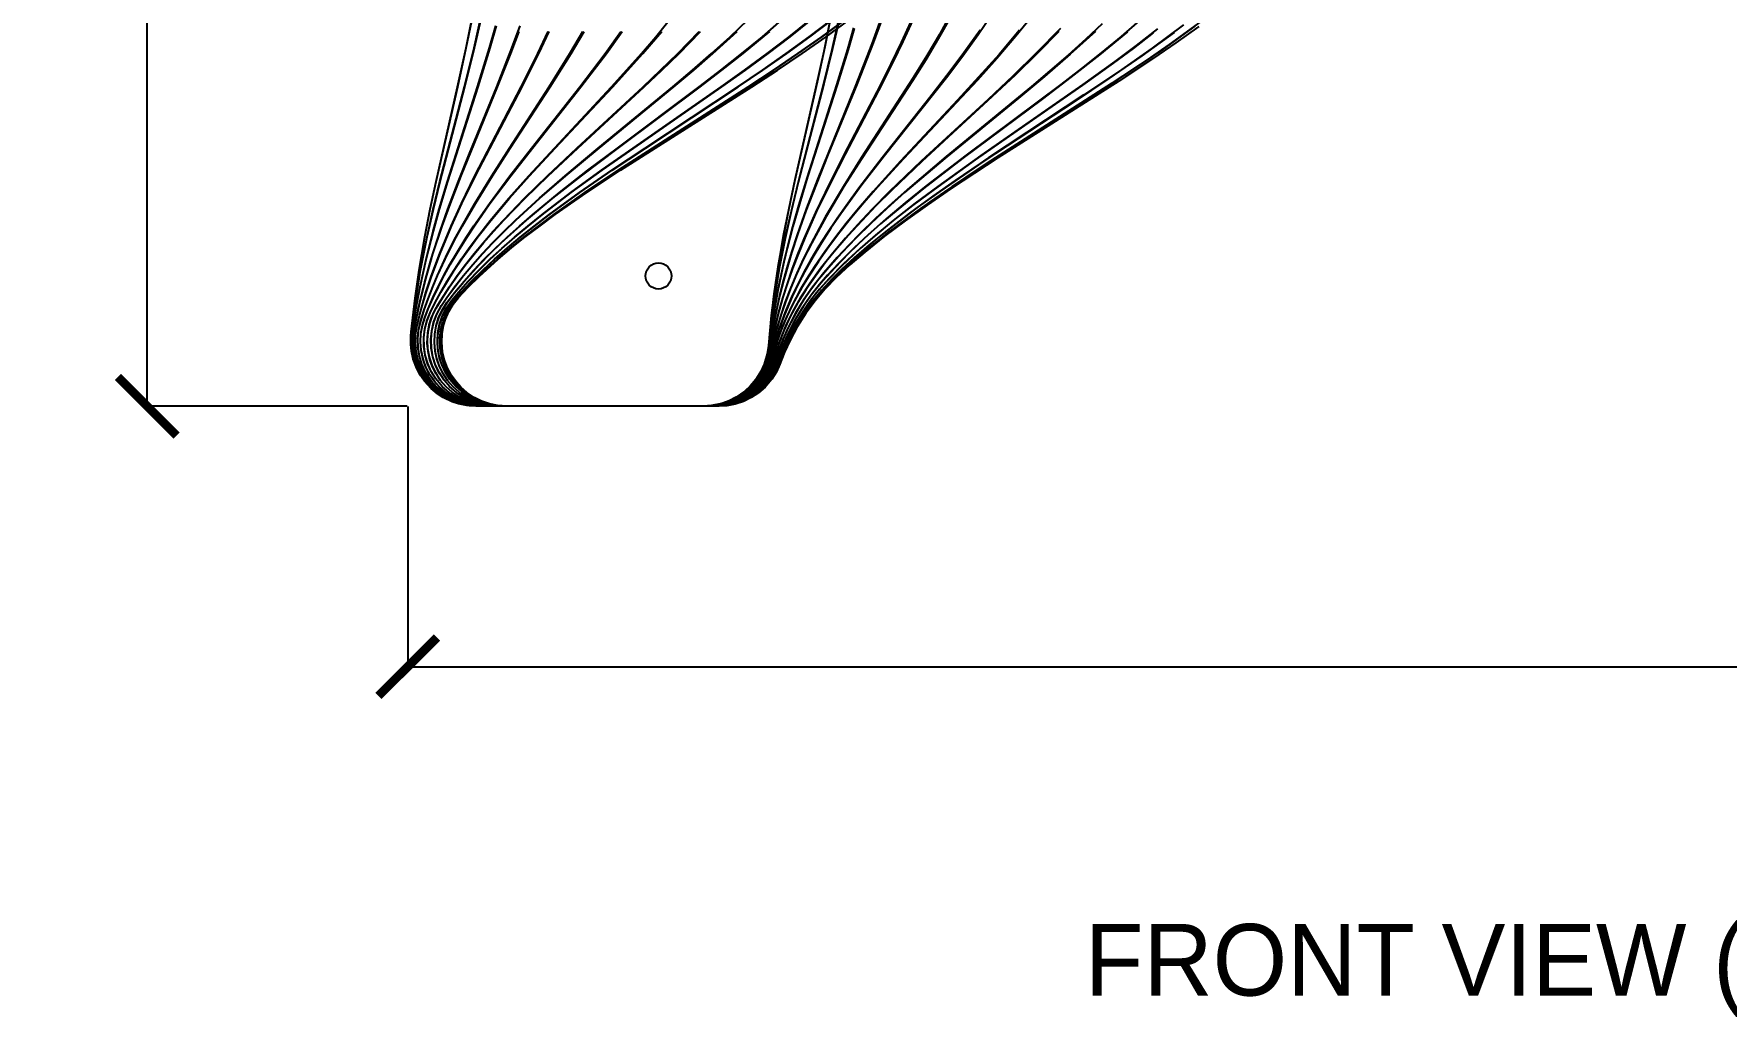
# Model space of a CAD drawing. Header units: millimetres. Extents: x -115 to 2139, y -188 to 1692.
# Drawn here: x -115 to 405, y -188 to 114 of the extents above; entities that cross this region are included whole.
import ezdxf
from ezdxf.enums import TextEntityAlignment as Align

# ---------------------------------------------------------------- set-up
doc = ezdxf.new("R2010")
doc.units = ezdxf.units.MM
for name, color, linetype in [('DIMENSIONS', 7, 'Continuous'), ('LABEL', 7, 'Continuous'), ('OUTLINE', 7, 'Continuous')]:
    doc.layers.add(name, color=color, linetype=linetype)
doc.styles.add('OpenSansCondensed-Light', font='OpenSansCondensed-Light.ttf')
doc.dimstyles.new('EZDXF', dxfattribs={"dimtxt": 30, "dimasz": 18, "dimexe": 0.375, "dimexo": 0.125, "dimgap": 0.1, "dimtad": 1, "dimlfac": 100, "dimzin": 12, "dimdsep": 46, "dimtxsty": 'OpenSansCondensed-Light', "dimblk": 'ARCHTICK', "dimcen": 2.5, "dimazin": 3, "dimtfac": 0.5, "dimtmove": 2, "dimatfit": 3})

# ---------------------------------------------------------------- blocks, each defined once
blk = doc.blocks.new('_ARCHTICK')
at = {"color": 0, "linetype": 'BYBLOCK', "const_width": 0.15}
blk.add_lwpolyline([(-0.5, -0.5), (0.5, 0.5)], dxfattribs=at)

msp = doc.modelspace()

# ---------------------------------------------------------------- linework, layer by layer
at = {"layer": 'LABEL', "color": 9}
for points in [[(129.90294, 119.82365), (127.7054, 108.91476), (125.31465, 98.01526), (118.83719, 69.55068), (116.96672, 60.76787), (115.3046, 52.32214), (113.70644, 43.20839), (112.4635, 34.9085), (111.58831, 27.85564), (110.72105, 18.63714), (110.36238, 16.08101), (109.46562, 12.95025), (108.33732, 10.48049), (106.88463, 8.18648), (105.50635, 6.50599), (103.54099, 4.63245), (100.87526, 2.7617), (98.44507, 1.55053), (96.39605, 0.82582), (93.2069, 0.16614), (90.63108, 0), (21.02808, 0), (21.02808, 0), (18.10206, 0.21155), (16.09782, 0.60029), (13.66597, 1.37), (10.90707, 2.69256), (9.19348, 3.8024), (7.22572, 5.42545), (5.16131, 7.68352), (3.72073, 9.78855), (2.76859, 11.59452), (1.69805, 14.46063), (1.14889, 16.95158), (0.94094, 18.98256), (0.9772, 21.66086), (1.07549, 22.84668), (2.23772, 33.22267), (3.47352, 41.76057), (5.24491, 52.00497), (6.90621, 60.47412), (8.72329, 69.0314), (15.33416, 98.10156), (17.94146, 110.03327), (19.99394, 120.30211)], [(130.21529, 121.19764), (128.05667, 110.35468), (125.70424, 99.56247), (118.74317, 69.01545), (116.88131, 60.26208), (115.23397, 51.86921), (113.64376, 42.76158), (112.41366, 34.49367), (111.54865, 27.4605), (110.72323, 18.65119), (110.36611, 16.09362), (109.65522, 13.47174), (108.5953, 10.97049), (106.89103, 8.19358), (105.1408, 6.116), (103.5472, 4.63662), (100.88077, 2.76422), (98.4497, 1.55196), (96.39983, 0.82659), (93.20926, 0.1663), (90.63224, 0), (21.03071, 0), (21.03071, 0), (18.10428, 0.21161), (15.60624, 0.72936), (13.6676, 1.37039), (10.90839, 2.69332), (9.19465, 3.80345), (7.22677, 5.42693), (5.16233, 7.68557), (3.98797, 9.35595), (2.76984, 11.59747), (1.69964, 14.46418), (1.23502, 16.4525), (0.94334, 18.9869), (0.98021, 21.66558), (1.07834, 22.84648), (2.24371, 33.22278), (3.48281, 41.76067), (5.25893, 52.00504), (6.92462, 60.47402), (8.74656, 69.03133), (15.37508, 98.10154), (17.98932, 110.03318), (20.04729, 120.30206)], [(132.70982, 120.41886), (130.22433, 109.48009), (127.51344, 98.55212), (120.13706, 69.99276), (117.99951, 61.17399), (116.03118, 52.38078), (114.27285, 43.57229), (112.77344, 34.76765), (111.64256, 26.56548), (110.77209, 18.20648), (110.30307, 15.41714), (109.68936, 13.35036), (108.61554, 10.88014), (106.90381, 8.14031), (105.52594, 6.48208), (103.5663, 4.63414), (100.91411, 2.78953), (98.49978, 1.59533), (96.46573, 0.88056), (93.3015, 0.22913), (90.74638, 0.06384), (21.17806, 0.0149), (21.17806, 0.0149), (18.22973, 0.22761), (16.21051, 0.62085), (13.76141, 1.40044), (10.98514, 2.74059), (8.85129, 4.17327), (7.28736, 5.50968), (5.2201, 7.79662), (4.04788, 9.48712), (2.83725, 11.75433), (1.78333, 14.65139), (1.2542, 17.16652), (1.0662, 19.21506), (1.21925, 22.83672), (1.83299, 28.10587), (2.53986, 33.22861), (3.94204, 41.76559), (5.95179, 52.00882), (7.83632, 60.47597), (9.89679, 69.02819), (17.39817, 98.10068), (20.35566, 110.02905), (22.68493, 120.29975)], [(132.92978, 120.70842), (130.45792, 109.8672), (127.75956, 99.03676), (119.90016, 68.76589), (117.74071, 59.83221), (115.88691, 51.50613), (114.16615, 42.83807), (112.7081, 34.21827), (111.53393, 25.56369), (110.77272, 18.16625), (110.30807, 15.37906), (109.69601, 13.30837), (108.62319, 10.83326), (106.91116, 8.08784), (105.16059, 6.03537), (103.57046, 4.57461), (100.91465, 2.72661), (98.99231, 1.74327), (96.45939, 0.81515), (93.2901, 0.16398), (90.731, 0), (21.17039, 0), (21.17039, 0), (18.22221, 0.21479), (15.70631, 0.74025), (13.75472, 1.39075), (10.9794, 2.73285), (9.25768, 3.8587), (7.28357, 5.50453), (5.21792, 7.79292), (3.78214, 9.92467), (2.83785, 11.75229), (1.78597, 14.65008), (1.2586, 17.16558), (1.07204, 19.21425), (1.22766, 22.83614), (1.84578, 28.10625), (2.55755, 33.22895), (3.96947, 41.76588), (5.99318, 52.00904), (7.8907, 60.47573), (9.96549, 69.028), (17.519, 98.10063), (20.497, 110.02881), (22.84247, 120.29962)], [(167.19028, 121.37706), (163.23021, 114.18495), (159.36871, 107.63591), (155.16459, 100.84308), (139.35689, 76.40022), (133.76794, 67.51315), (128.17818, 58.06752), (123.71363, 49.80997), (121.49551, 45.33301), (119.45966, 40.90338), (117.59521, 36.4745), (115.9136, 32.045), (114.43331, 27.64057), (113.31247, 23.82115), (112.20813, 19.38499), (111.54806, 16.22943), (110.89034, 13.72879), (110.15857, 11.84166), (108.98447, 9.60662), (107.21821, 7.14681), (105.47568, 5.31993), (103.924, 4.02554), (101.37262, 2.39436), (99.5465, 1.52924), (97.15696, 0.71436), (94.18299, 0.1436), (91.78753, 0), (23.1454, 0), (23.1454, 0), (20.63651, 0.15758), (18.03732, 0.6451), (15.03769, 1.67613), (12.68802, 2.88963), (10.93617, 4.07768), (8.93952, 5.81172), (7.18931, 7.79421), (5.45744, 10.45155), (4.35037, 12.85319), (3.57011, 15.37998), (3.13031, 17.98768), (3.03869, 20.63062), (3.29685, 23.26251), (3.84656, 25.71549), (5.05748, 29.58337), (6.26046, 33.013), (7.68059, 36.69729), (9.10743, 40.10638), (12.26358, 46.92496), (14.78489, 51.87509), (16.71272, 55.44946), (20.60916, 62.27024), (25.80357, 70.79752), (31.21906, 79.29107), (43.40807, 98.07517), (49.79233, 108.33549), (53.75898, 115.10982)], [(166.65337, 119.51669), (162.85554, 112.79789), (159.02632, 106.42521), (154.93162, 99.9037), (139.38875, 76.08168), (133.92315, 67.45298), (128.43153, 58.25327), (124.03838, 50.2228), (121.4363, 45.01668), (119.40177, 40.60047), (117.51296, 36.11793), (115.86034, 31.76447), (114.75635, 28.53626), (113.4615, 24.26177), (112.37995, 20.05697), (111.52975, 16.07932), (110.83971, 13.54328), (110.09753, 11.68052), (108.91392, 9.47243), (107.14346, 7.04432), (105.40304, 5.24223), (103.85643, 3.96602), (101.31754, 2.35844), (99.03666, 1.32204), (97.12927, 0.70349), (94.17726, 0.14141), (91.80012, 0), (23.17645, 0), (23.17645, 0), (20.66464, 0.15795), (18.06252, 0.64661), (15.05979, 1.68), (12.70806, 2.89623), (10.95499, 4.08689), (8.95746, 5.82463), (7.20719, 7.81117), (5.47639, 10.47362), (4.37123, 12.87954), (3.59383, 15.41045), (3.15781, 18.02191), (3.07084, 20.66809), (3.33444, 23.30255), (3.88995, 25.75724), (5.0981, 29.58239), (6.31084, 33.01216), (7.74298, 36.69778), (9.18135, 40.10678), (12.36301, 46.92522), (14.90446, 51.87481), (16.84812, 55.4496), (20.77608, 62.27032), (26.01252, 70.79755), (31.47183, 79.29105), (43.75952, 98.07514), (50.19547, 108.33545), (54.19416, 115.10964)], [(179.64847, 120.6978), (175.15985, 114.07511), (170.42943, 107.5363), (165.3931, 100.89749), (146.3127, 76.82571), (139.47012, 67.96671), (132.97371, 59.0636), (129.95274, 54.65864), (127.03163, 50.1676), (124.34381, 45.76792), (121.81706, 41.31609), (120.08648, 38.03088), (117.99226, 33.70524), (115.5278, 27.88456), (113.92759, 23.42156), (113.06235, 20.63843), (111.75064, 15.56268), (110.9182, 12.84888), (109.78237, 10.39593), (108.6413, 8.55759), (106.94715, 6.45119), (104.56291, 4.2542), (102.78843, 3.01615), (100.39996, 1.75035), (97.8625, 0.81849), (94.68699, 0.16466), (92.12264, 0), (24.0508, 0), (24.0508, 0), (21.6093, 0.1492), (19.07775, 0.61092), (16.62651, 1.3941), (14.29623, 2.48576), (12.12554, 3.8678), (10.15043, 5.51731), (8.40365, 7.40693), (6.91415, 9.50534), (5.70663, 11.77775), (4.80112, 14.18648), (4.13399, 17.20006), (3.93825, 19.76592), (4.07383, 22.33565), (4.53849, 24.86667), (5.26352, 27.2028), (6.32643, 29.89569), (7.80316, 33.30193), (9.41846, 36.70838), (11.16628, 40.11516), (13.04003, 43.52239), (15.03265, 46.93011), (18.11638, 51.87026), (20.48363, 55.45169), (25.25802, 62.27115), (31.6234, 70.79765), (38.26026, 79.29115), (53.19833, 98.07518), (61.02223, 108.33514), (65.882, 115.10728)], [(192.11946, 120.27992), (186.74074, 113.60815), (180.84452, 106.75846), (174.88676, 100.15349), (152.23011, 76.01629), (144.25089, 67.25638), (140.03199, 62.42599), (136.24913, 57.91981), (132.69128, 53.48004), (129.25715, 48.94803), (126.06975, 44.45157), (123.12979, 39.96722), (121.14655, 36.69448), (118.76617, 32.40384), (116.91671, 28.68748), (115.89233, 26.42831), (114.17625, 22.09236), (112.71377, 17.56752), (112.08776, 15.16034), (111.21597, 12.50464), (110.05552, 10.10915), (108.90386, 8.31672), (106.83647, 5.88398), (104.83498, 4.12925), (103.07637, 2.92658), (100.7152, 1.6978), (97.69829, 0.65352), (95.08274, 0.15965), (92.55754, 0), (25.06161, 0), (25.06161, 0), (22.51898, 0.16187), (19.88597, 0.66257), (17.34365, 1.51112), (14.93774, 2.69223), (12.71152, 4.18468), (10.70503, 5.9616), (8.63813, 8.42365), (7.23552, 10.70753), (6.15115, 13.15857), (5.40453, 15.73268), (5.00908, 18.38354), (4.97191, 21.06347), (5.2937, 23.72428), (5.96865, 26.3181), (6.9111, 28.68515), (8.34712, 31.6092), (10.1769, 35.01276), (12.16721, 38.41705), (14.31062, 41.82217), (16.59911, 45.22815), (19.02403, 48.63499), (21.5762, 52.04266), (25.50816, 57.01602), (31.27895, 63.874), (37.4315, 70.79654), (45.28947, 79.29214), (62.97203, 98.07665), (72.23247, 108.3359), (77.98542, 115.10865)], [(136.89288, 116.23118), (135.01292, 109.66408), (131.66935, 98.7304), (122.62486, 70.3648), (120.01549, 61.66877), (118.17241, 55.11235), (116.8929, 50.25387), (115.42842, 44.24465), (113.5611, 35.48727), (112.06213, 26.79676), (110.90951, 17.7846), (110.52788, 15.56624), (109.57245, 12.518), (108.41292, 10.12027), (106.94485, 7.89803), (105.56521, 6.27284), (103.61079, 4.46346), (100.97462, 2.65924), (99.07089, 1.69983), (96.56604, 0.79468), (93.43528, 0.15984), (90.90856, 0), (21.43594, 0), (21.43594, 0), (18.96429, 0.15292), (16.40245, 0.6261), (13.44243, 1.62719), (11.11928, 2.80613), (9.38318, 3.96109), (7.02881, 6.01556), (5.64939, 7.57927), (4.16671, 9.72136), (2.97527, 12.03813), (2.09533, 14.49019), (1.47129, 17.55197), (1.32137, 20.15283), (1.45388, 22.36457), (2.51315, 29.66082), (3.78883, 36.65408), (5.61854, 45.06274), (7.79767, 53.72261), (9.69183, 60.54937), (12.21183, 69.02249), (21.47048, 98.09915), (25.12712, 110.05063), (27.06259, 116.84312)], [(137.08761, 116.05362), (135.20963, 109.56121), (131.87309, 98.75181), (122.78075, 70.49691), (120.23601, 62.11022), (118.27665, 55.22188), (115.6209, 44.85319), (113.61382, 35.59178), (112.09265, 26.87498), (111.47875, 22.51934), (110.92349, 17.82334), (110.54176, 15.58851), (109.78123, 13.03367), (108.68744, 10.60278), (106.96312, 7.91046), (105.21254, 5.90022), (103.62859, 4.47074), (100.9911, 2.66365), (98.59535, 1.4949), (96.57944, 0.79602), (93.44615, 0.16011), (90.9173, 0), (21.44932, 0), (21.44932, 0), (18.97604, 0.15312), (16.41256, 0.62693), (13.45081, 1.62932), (11.12649, 2.80976), (9.38969, 3.96616), (7.03474, 6.02311), (5.65529, 7.58863), (4.173, 9.73309), (2.98246, 12.05225), (2.10393, 14.50666), (1.48227, 17.57102), (1.33486, 20.17374), (1.46985, 22.38681), (2.53586, 29.66), (3.82336, 36.65457), (5.66947, 45.06218), (7.86862, 53.72291), (9.77998, 60.5496), (12.32274, 69.02224), (21.66558, 98.09908), (25.35543, 110.05049), (27.30841, 116.84269)], [(144.83156, 117.83203), (142.4801, 111.28427), (137.40363, 98.20484), (125.81623, 69.67069), (122.46988, 60.87196), (119.56688, 52.6234), (117.95354, 47.64856), (116.62401, 43.24132), (115.39716, 38.83481), (114.26902, 34.37998), (112.57836, 26.53537), (111.8138, 22.18424), (111.10644, 17.33394), (110.54538, 14.63964), (109.67837, 12.16641), (108.75596, 10.2824), (107.01615, 7.66433), (105.63649, 6.08418), (103.69213, 4.32689), (101.0811, 2.57654), (99.20082, 1.64654), (96.73111, 0.76957), (93.64837, 0.15476), (91.16194, 0), (21.85613, 0), (21.85613, 0), (19.31907, 0.16116), (16.69164, 0.65968), (13.66218, 1.71365), (11.29269, 2.95359), (9.52921, 4.16694), (7.15314, 6.32165), (5.77367, 7.95845), (4.30864, 10.19578), (3.15548, 12.60869), (2.33482, 15.15397), (1.80923, 18.31818), (1.76298, 20.99209), (1.99741, 23.25457), (3.24098, 29.84192), (4.00075, 33.25512), (5.22691, 38.19741), (7.20123, 45.19975), (9.93994, 53.73085), (12.35327, 60.5556), (15.58739, 69.08657), (18.97605, 77.58133), (27.36059, 98.09739), (32.00697, 110.01266), (34.48355, 116.83136)], [(145.30818, 118.24787), (142.92106, 111.63752), (137.89969, 98.78544), (129.01702, 77.24015), (125.55545, 68.628), (122.27815, 60.03118), (119.79705, 53.03361), (117.86794, 47.13534), (116.56862, 42.83557), (115.35631, 38.49029), (114.26217, 34.18362), (112.64747, 26.7668), (111.86638, 22.40094), (111.11205, 17.2942), (110.54664, 14.60472), (109.67659, 12.13642), (108.75253, 10.25648), (107.01155, 7.64444), (105.63193, 6.06813), (103.68848, 4.31528), (101.07964, 2.56951), (99.20139, 1.64201), (96.73469, 0.76744), (93.65607, 0.15433), (91.17309, 0), (21.87541, 0), (21.87541, 0), (19.33605, 0.16145), (16.70631, 0.66087), (13.67443, 1.71673), (11.30333, 2.95884), (9.53892, 4.17426), (7.16214, 6.33253), (5.46634, 8.40357), (4.06253, 10.68266), (3.16664, 12.62889), (2.34816, 15.17742), (1.82616, 18.34518), (1.78366, 21.02158), (2.02176, 23.28576), (2.58004, 26.42919), (3.60125, 31.34808), (5.32375, 38.37504), (7.74896, 46.75862), (10.58605, 55.32134), (13.10636, 62.26201), (16.38613, 70.7284), (27.61397, 98.08042), (31.67456, 108.33985), (34.20202, 115.12623)], [(155.06315, 118.66753), (152.02768, 112.02622), (148.94173, 105.66152), (145.65641, 99.16437), (134.2617, 77.41392), (129.7812, 68.64724), (125.53429, 59.87757), (121.89944, 51.74424), (119.83466, 46.71692), (118.16274, 42.32893), (116.62332, 37.94095), (115.20832, 33.4938), (113.96359, 29.10325), (112.89428, 24.78319), (111.97401, 20.40208), (111.33046, 16.75289), (110.70736, 14.12991), (109.79719, 11.7293), (108.85174, 9.90483), (107.0961, 7.37491), (105.34975, 5.493), (103.78744, 4.15818), (101.20907, 2.47449), (98.88308, 1.38772), (96.9334, 0.73863), (93.91106, 0.14851), (91.4752, 0), (22.44182, 0), (22.44182, 0), (20.02193, 0.14656), (17.51212, 0.60015), (14.60753, 1.56032), (12.32186, 2.69196), (10.19892, 4.10549), (8.64073, 5.42427), (6.89575, 7.28436), (5.40187, 9.35155), (4.18343, 11.59215), (3.11262, 14.4578), (2.56314, 16.94838), (2.33532, 19.48866), (2.43289, 22.03726), (2.81092, 24.43193), (3.6456, 27.89606), (4.63976, 31.56706), (5.66091, 34.97832), (7.28742, 39.88926), (9.91192, 46.91689), (13.45064, 55.31083), (16.66113, 62.26712), (20.82824, 70.7301), (35.09659, 98.07694), (40.25818, 108.33708), (43.46743, 115.11626)], [(175.70901, 115.52855), (170.7743, 108.58347), (165.53895, 101.59542), (160.262, 94.79529), (145.62604, 76.27269), (138.5022, 66.94712), (135.08878, 62.28024), (131.80688, 57.60978), (128.67999, 52.93516), (126.26174, 49.12139), (123.58881, 44.63935), (121.65159, 41.16218), (119.83247, 37.66606), (117.73969, 33.26997), (115.80611, 28.69733), (114.14723, 24.16529), (112.85495, 19.98675), (111.69166, 15.36939), (110.84009, 12.6834), (109.69224, 10.25801), (108.2298, 8.00826), (106.85051, 6.3619), (104.89173, 4.52798), (102.24407, 2.69834), (100.32948, 1.72504), (97.80828, 0.80656), (94.6551, 0.16225), (92.10953, 0), (24.01408, 0), (24.01408, 0), (21.5755, 0.14884), (19.04689, 0.60946), (16.59831, 1.39079), (14.27025, 2.47991), (11.6901, 4.16714), (9.75895, 5.86323), (8.06145, 7.79314), (6.62567, 9.92494), (5.47537, 12.22338), (4.62956, 14.65045), (4.10224, 17.166), (3.90212, 19.72842), (4.03253, 22.29533), (4.49129, 24.82428), (5.2102, 27.15923), (6.2818, 29.89515), (7.74819, 33.3015), (9.35219, 36.70804), (11.08778, 40.11491), (12.94841, 43.52221), (14.92707, 46.92999), (17.9893, 51.87035), (20.33985, 55.45167), (25.08076, 62.27116), (31.40148, 70.79767), (37.99172, 79.29112), (52.82494, 98.07515), (60.59395, 108.33513), (65.41963, 115.1073)], [(187.81105, 115.46988), (181.5525, 108.05435), (175.27871, 101.01147), (168.79357, 93.97675), (151.29942, 75.28186), (142.91497, 65.97093), (138.44255, 60.75899), (134.52927, 55.98544), (131.42224, 52.00545), (128.0479, 47.43072), (124.84779, 42.7677), (122.53483, 39.13108), (120.51679, 35.71219), (118.13145, 31.26823), (116.16203, 27.1202), (114.99902, 24.35573), (113.49064, 20.19371), (111.27, 12.74042), (110.38083, 10.77931), (108.98173, 8.48161), (107.28671, 6.39264), (104.90609, 4.21475), (102.6749, 2.71185), (100.7566, 1.73376), (97.71133, 0.66749), (95.0689, 0.16308), (92.51686, 0), (25.0204, 0), (25.0204, 0), (22.48069, 0.1615), (19.8506, 0.66106), (17.31088, 1.50768), (14.90712, 2.68617), (12.68245, 4.17538), (10.67679, 5.94858), (8.60978, 8.40571), (7.20611, 10.68532), (6.11972, 13.1321), (5.37014, 15.70212), (4.97079, 18.34928), (4.92886, 21.02606), (5.24508, 23.68443), (5.9138, 26.27668), (6.84984, 28.64312), (8.29687, 31.60888), (10.11572, 35.01255), (12.09413, 38.41692), (14.22473, 41.8221), (16.49951, 45.22813), (18.90991, 48.63501), (21.44679, 52.04271), (25.35505, 57.01593), (31.0912, 63.8739), (37.20698, 70.7966), (45.01771, 79.29209), (62.59417, 98.07657), (71.76568, 108.29742), (76.15421, 113.45551), (80.29977, 118.5748)], [(200.3665, 116.05017), (193.07864, 108.53378), (185.75092, 101.38868), (178.1639, 94.25054), (157.66625, 75.27398), (147.82412, 65.80097), (142.6395, 60.559), (138.06651, 55.71493), (134.42879, 51.66296), (130.50463, 47.02925), (126.76936, 42.27815), (123.44335, 37.65646), (120.53188, 33.17843), (118.2534, 29.19469), (116.01276, 24.6065), (114.30726, 20.38366), (111.71345, 12.46525), (110.53822, 10.05783), (109.38477, 8.27364), (107.68796, 6.23251), (105.31786, 4.10694), (103.10471, 2.64154), (101.20594, 1.68843), (98.19649, 0.64988), (95.588, 0.15875), (93.33542, 0.00883), (26.10224, 0), (23.14031, 0.21681), (20.61313, 0.74718), (18.65337, 1.40369), (15.86792, 2.75798), (13.7291, 4.20483), (11.7947, 5.91539), (10.097, 7.86108), (8.66434, 10.00944), (7.72508, 11.85048), (6.82661, 14.27137), (6.24779, 16.78789), (5.99828, 19.35804), (6.13897, 22.45208), (6.6207, 24.98897), (7.23945, 26.96098), (8.34769, 29.43577), (9.37668, 31.26578), (12.79848, 36.71731), (15.17008, 40.12033), (17.71301, 43.52464), (20.41772, 46.93018), (23.11949, 50.15673), (26.27095, 53.74461), (29.39718, 57.15327), (35.89379, 63.8771), (42.94864, 70.79485), (51.96845, 79.29353), (72.2589, 98.07876), (77.65766, 103.2171), (82.8838, 108.33723), (89.48703, 115.11223)], [(199.88526, 115.05728), (193.39946, 108.43575), (186.45617, 101.69568), (179.44453, 95.11797), (157.83138, 75.20352), (148.58924, 66.36604), (143.71993, 61.49757), (139.39271, 56.98769), (135.26569, 52.47113), (131.36639, 47.94652), (128.5031, 44.41451), (125.15492, 39.98537), (122.21363, 35.73264), (119.78587, 31.8604), (117.4299, 27.52902), (115.47666, 23.28372), (113.94227, 19.29578), (112.47214, 14.59757), (111.54828, 12.02446), (110.61816, 10.15971), (109.19134, 7.982), (107.12427, 5.64135), (105.13972, 3.95618), (103.4043, 2.80262), (101.08228, 1.62513), (98.12394, 0.6253), (95.56369, 0.15273), (93.09362, 0), (26.14694, 0), (26.14694, 0), (23.15066, 0.22189), (20.59533, 0.76463), (18.13262, 1.63605), (15.80461, 2.82125), (13.65109, 4.29999), (11.70886, 6.04699), (10.01109, 8.03241), (8.5868, 10.22232), (7.46032, 12.5793), (6.65091, 15.06308), (6.1724, 17.63122), (6.03295, 20.23983), (6.23496, 22.84434), (6.77498, 25.40026), (7.64376, 27.8639), (8.74665, 30.08873), (10.66893, 33.3292), (12.86307, 36.71735), (15.2466, 40.12031), (17.6198, 43.28829), (20.35143, 46.72342), (23.23626, 50.15688), (26.40339, 53.7445), (29.54539, 57.15316), (36.07503, 63.87724), (43.16525, 70.79478), (52.23072, 79.29359), (72.62357, 98.07885), (78.04952, 103.21715), (83.30204, 108.33729), (89.93869, 115.11241)], [(213.1646, 117.40071), (208.15675, 112.69072), (202.76421, 107.84088), (191.47616, 98.17291), (165.33993, 76.66326), (154.11017, 67.13177), (148.71279, 62.34501), (143.59863, 57.6211), (138.71915, 52.88348), (135.51097, 49.60851), (131.83874, 45.65795), (127.78711, 40.97051), (124.29535, 36.55011), (121.66088, 32.82534), (119.08993, 28.6337), (116.87801, 24.38715), (115.05495, 20.241), (113.70565, 16.60028), (112.94102, 14.13661), (112.18508, 12.09897), (111.02681, 9.82112), (109.58735, 7.70969), (107.89024, 5.7992), (105.96321, 4.12089), (103.83778, 2.70219), (101.54869, 1.56631), (99.13337, 0.7318), (96.6313, 0.21233), (93.95564, 0.00818), (27.22525, 0), (27.22525, 0), (24.6874, 0.16126), (22.05918, 0.66009), (19.52113, 1.50548), (17.11874, 2.6823), (14.89505, 4.16945), (12.88992, 5.94028), (11.13928, 7.96306), (9.67449, 10.20154), (8.52181, 12.6156), (7.70189, 15.162), (7.22943, 17.79509), (7.1129, 20.46769), (7.35437, 23.13191), (7.94952, 25.74001), (8.8877, 28.24525), (10.35451, 30.94983), (11.97834, 33.3654), (14.41099, 36.71707), (17.08036, 40.11881), (19.94289, 43.52226), (22.98781, 46.92729), (26.03693, 50.16113), (29.57802, 53.74141), (33.09815, 57.15017), (40.42087, 63.88087), (48.35822, 70.79293), (58.51873, 79.29506), (81.3669, 98.08111), (87.44469, 103.21843), (93.2914, 108.30497), (98.99065, 113.4587), (104.4685, 118.66509)], [(211.11996, 115.05961), (203.43354, 108.09412), (195.53825, 101.29698), (187.54955, 94.64631), (165.47828, 76.58958), (157.71743, 70.07804), (152.56752, 65.62792), (147.06045, 60.70311), (142.18533, 56.1495), (137.54465, 51.58784), (133.16978, 47.01616), (129.89557, 43.3667), (126.25202, 38.99681), (123.47538, 35.37087), (120.84146, 31.48523), (118.60599, 27.69004), (116.50989, 23.53239), (114.87237, 19.71594), (113.58751, 16.16558), (113.00397, 14.28957), (112.05308, 11.7623), (111.10931, 9.93331), (109.67383, 7.79986), (107.60812, 5.50955), (106.04483, 4.17087), (103.91139, 2.73541), (101.61128, 1.58576), (98.68542, 0.61002), (96.15568, 0.14898), (93.71598, 0), (27.26765, 0), (27.26765, 0), (24.7276, 0.16154), (22.09718, 0.66123), (19.55716, 1.50807), (17.15315, 2.68687), (14.92829, 4.17645), (12.92254, 5.95009), (11.17189, 7.97593), (9.70777, 10.21763), (8.55646, 12.63492), (7.73863, 15.18443), (7.26896, 17.82038), (7.15588, 20.49546), (7.40142, 23.16165), (8.00118, 25.77108), (8.94439, 28.27691), (10.41735, 30.98118), (12.02756, 33.36541), (14.47016, 36.71701), (17.15046, 40.11872), (20.02472, 43.52215), (23.08214, 46.92717), (26.14408, 50.16132), (29.69941, 53.74128), (33.234, 57.15004), (40.58711, 63.88101), (48.55682, 70.79285), (58.75923, 79.29512), (81.70131, 98.0812), (87.80402, 103.21848), (93.71316, 108.33889), (101.18238, 115.11717)], [(224.67526, 118.47015), (219.03622, 113.59783), (212.90072, 108.54603), (206.8199, 103.72344), (200.48977, 98.84313), (171.43794, 77.09667), (159.1667, 67.6488), (152.69544, 62.44241), (146.86361, 57.54508), (141.3153, 52.6378), (137.01963, 48.61578), (132.25546, 43.85024), (128.91625, 40.25489), (126.4617, 37.43295), (123.54533, 33.70862), (120.89937, 29.82623), (118.75925, 26.22342), (117.0087, 22.83951), (115.10159, 18.54568), (112.52913, 11.66185), (111.34444, 9.45689), (109.89344, 7.41731), (108.19888, 5.5751), (106.28734, 3.95914), (104.18881, 2.59479), (101.9362, 1.50345), (99.56483, 0.70223), (97.11192, 0.20371), (94.49079, 0.00785), (28.28168, 0), (28.28168, 0), (25.3031, 0.21927), (22.76226, 0.75562), (20.31242, 1.6169), (17.99494, 2.78857), (15.84895, 4.25085), (13.91069, 5.97905), (12.21288, 7.94398), (10.78418, 10.11247), (9.85116, 11.96979), (8.96442, 14.41052), (8.40164, 16.94564), (8.17232, 19.53232), (8.28035, 22.12691), (8.7239, 24.68558), (9.49547, 27.16513), (10.58204, 29.52371), (12.036, 31.83069), (14.4737, 35.02826), (17.28807, 38.41532), (20.33079, 41.8173), (23.37742, 45.01429), (26.84063, 48.44933), (30.48517, 51.8822), (34.29693, 55.31322), (38.2612, 58.74267), (46.58591, 65.59785), (55.33182, 72.44948), (64.36201, 79.29645), (89.49191, 98.08326), (96.17516, 103.21966), (102.60871, 108.30882), (108.87417, 113.46044), (114.89363, 118.66232)], [(221.0198, 114.97817), (212.40205, 107.87985), (203.63074, 101.0182), (194.73953, 94.29), (170.4525, 76.20519), (158.33209, 66.8652), (150.44188, 60.46832), (145.1812, 55.98754), (140.14935, 51.47892), (135.46054, 47.01645), (131.08831, 42.55028), (127.30902, 38.36406), (124.17817, 34.49974), (121.55248, 30.78284), (119.17389, 26.90316), (117.05245, 22.8771), (115.19714, 18.72169), (112.74142, 12.07602), (111.58171, 9.80198), (109.82221, 7.2962), (108.07704, 5.43325), (106.5183, 4.11237), (104.39425, 2.69654), (102.10705, 1.563), (99.69401, 0.73025), (96.68829, 0.14681), (94.26631, 0), (28.32081, 0), (28.32081, 0), (25.34017, 0.21957), (22.79765, 0.75667), (20.34631, 1.61913), (18.0276, 2.79237), (15.88073, 4.25656), (13.942, 5.98694), (12.24418, 7.95426), (10.81599, 10.12524), (9.68157, 12.46319), (8.8601, 14.92857), (8.43769, 16.96517), (8.2109, 19.55389), (8.32192, 22.15015), (8.76888, 24.71006), (9.54423, 27.19033), (10.63486, 29.54902), (12.09326, 31.85544), (14.28896, 34.73821), (17.10343, 38.13658), (22.00103, 43.51891), (25.36029, 46.92373), (28.7336, 50.1662), (32.63148, 53.73797), (36.51559, 57.14695), (44.60358, 63.88458), (53.35443, 70.79109), (64.56948, 79.2965), (89.78041, 98.08334), (96.48514, 103.2197), (102.97873, 108.34041), (111.18996, 115.12188)], [(230.15789, 115.88471), (223.67432, 110.81614), (217.13104, 105.91491), (207.22861, 98.77523), (175.91932, 76.9851), (162.71842, 67.53001), (155.79546, 62.34725), (149.53537, 57.45519), (143.58002, 52.55283), (138.87777, 48.45234), (133.79, 43.70871), (129.41284, 39.2769), (126.43939, 35.94747), (123.69533, 32.46737), (120.97214, 28.5009), (118.59093, 24.4663), (116.58924, 20.5125), (115.07284, 17.02925), (113.70206, 13.30129), (112.66804, 10.93942), (111.27706, 8.61099), (109.21165, 6.09773), (107.19688, 4.28194), (104.95478, 2.7557), (102.52666, 1.54712), (99.95725, 0.67848), (97.29388, 0.16577), (94.99228, 0.00922), (29.21404, 0), (29.21404, 0), (26.18841, 0.22629), (23.60904, 0.77971), (21.12504, 1.66806), (18.7797, 2.87586), (16.61389, 4.38206), (14.66534, 6.16042), (12.96801, 8.17995), (11.55148, 10.40545), (10.44043, 12.79814), (9.7846, 14.80525), (9.26849, 17.39234), (9.09765, 20.02487), (9.27504, 22.65697), (9.79759, 25.24277), (10.65619, 27.73721), (11.83587, 30.09682), (13.54981, 32.60043), (15.59215, 35.05751), (18.59118, 38.41252), (21.8632, 41.81417), (25.35794, 45.218), (29.06214, 48.62371), (32.7927, 51.88652), (36.8922, 55.31723), (41.15561, 58.7463), (50.10822, 65.60062), (59.51361, 72.45134), (69.22484, 79.29756), (96.25367, 98.08501), (103.44064, 103.22067), (110.36302, 108.31203), (117.09934, 113.46194), (123.47315, 118.58139)], [(228.88449, 114.64529), (222.75613, 109.91468), (216.62873, 105.35977), (207.17104, 98.57108), (174.26728, 75.71577), (161.5896, 66.60778), (154.99344, 61.65095), (149.06573, 57.00417), (143.41792, 52.34831), (138.94682, 48.45335), (133.07298, 42.95529), (128.56027, 38.32095), (125.43587, 34.67926), (122.76562, 31.12451), (120.04121, 26.95024), (117.56274, 22.47108), (115.57506, 18.19505), (113.68326, 13.26212), (112.76481, 11.12256), (111.38357, 8.75912), (109.31994, 6.2055), (107.29903, 4.359), (105.04473, 2.80601), (102.59933, 1.57568), (100.00874, 0.6911), (97.32156, 0.16887), (94.99867, 0.00939), (29.24617, 0), (29.24617, 0), (26.21899, 0.22652), (23.63835, 0.78051), (21.15323, 1.66976), (18.80698, 2.87875), (16.64052, 4.38641), (14.69165, 6.16643), (12.99435, 8.18776), (11.57825, 10.41514), (10.46804, 12.80972), (9.68308, 15.32972), (9.23708, 17.9312), (9.12975, 20.04109), (9.30946, 22.67439), (9.83465, 25.26104), (10.69614, 27.75592), (11.8789, 30.11551), (13.43809, 32.40704), (15.60179, 35.02582), (18.63531, 38.41241), (21.9151, 41.81406), (25.20784, 45.01901), (28.94173, 48.454), (32.87089, 51.88667), (36.98014, 55.31736), (41.25368, 58.74642), (50.22755, 65.60072), (59.65528, 72.45141), (69.38959, 79.2976), (96.48275, 98.08506), (103.68679, 103.22071), (110.62573, 108.31214), (117.378, 113.46199), (123.76698, 118.58145)], [(238.17908, 117.17284), (228.55682, 110.00945), (218.19763, 102.73903), (207.62972, 95.61034), (178.35738, 76.29017), (168.02713, 69.28362), (161.22807, 64.51636), (154.0575, 59.29016), (147.68956, 54.41389), (141.66919, 49.52528), (137.05836, 45.53538), (133.30968, 42.08443), (130.17527, 39.00623), (127.02774, 35.58794), (124.01401, 31.8406), (121.54414, 28.334), (119.49376, 25.01699), (117.33666, 21.01208), (115.44428, 16.87549), (113.90944, 12.87768), (112.71111, 10.31749), (111.2512, 8.05589), (109.50059, 6.01101), (107.91153, 4.55588), (105.25898, 2.71526), (102.84496, 1.52418), (100.81152, 0.8117), (98.18201, 0.23562), (95.36435, 0.00908), (29.93464, 0), (26.87532, 0.23139), (24.2684, 0.79719), (21.76007, 1.70517), (19.39503, 2.93914), (17.63414, 4.14678), (15.63106, 5.90853), (13.88046, 7.92138), (12.41355, 10.14945), (11.25647, 12.55305), (10.42984, 15.08935), (9.94838, 17.71315), (9.82067, 20.3777), (10.13703, 23.56156), (10.78659, 26.14887), (11.77497, 28.62662), (13.08455, 30.95065), (14.59245, 32.98909), (14.59245, 32.98909), (16.41253, 35.05472), (19.56996, 38.41007), (23.01437, 41.81158), (26.6934, 45.21542), (30.59307, 48.62124), (34.52751, 51.88983), (38.8432, 55.32025), (43.33136, 58.749), (52.75575, 65.60265), (62.65668, 72.45269), (72.8797, 79.29837), (101.33577, 98.08627), (108.90127, 103.22141), (116.19125, 108.31439), (123.28131, 113.46306), (129.99164, 118.58265)], [(235.27937, 114.81212), (225.343, 107.58625), (215.28322, 100.63875), (204.89061, 93.69374), (176.85187, 75.21211), (163.382, 65.98485), (156.43248, 60.99486), (150.12983, 56.26521), (144.21587, 51.58866), (138.55429, 46.81868), (134.37159, 43.04904), (130.39192, 39.19822), (127.09693, 35.63677), (124.07143, 31.88583), (121.45113, 28.15565), (119.20527, 24.49085), (117.36725, 21.04226), (115.46709, 16.89864), (113.91471, 12.86359), (112.71532, 10.30584), (111.25492, 8.04656), (109.50429, 6.00391), (107.91555, 4.55042), (105.72559, 2.98797), (102.85109, 1.5223), (100.30031, 0.66751), (98.19082, 0.23532), (95.37491, 0.00907), (29.95744, 0), (26.89708, 0.23154), (24.28933, 0.79773), (21.78026, 1.70631), (19.41461, 2.94109), (17.23457, 4.48005), (15.65004, 5.91234), (13.89944, 7.92638), (12.43278, 10.1557), (11.27623, 12.56055), (10.4504, 15.09806), (9.9163, 18.25381), (9.86113, 20.92175), (10.16192, 23.57325), (10.8133, 26.16104), (11.80365, 28.63898), (13.11532, 30.96287), (14.62391, 32.99914), (14.62391, 32.99914), (16.43818, 35.05463), (19.60057, 38.40999), (23.05036, 41.8115), (26.73516, 45.21534), (30.64094, 48.62116), (34.58178, 51.88993), (38.90423, 55.32035), (43.39941, 58.74909), (52.83856, 65.60272), (62.75499, 72.45274), (72.99401, 79.29839), (101.49472, 98.08631), (109.07205, 103.22144), (116.37354, 108.31446), (123.47466, 113.46309), (130.19551, 118.58269)], [(243.5038, 118.16958), (233.74921, 111.05618), (226.73195, 106.20364), (216.10452, 99.13357), (179.01706, 75.33317), (171.44329, 70.35478), (164.76425, 65.84922), (157.39261, 60.69921), (150.77682, 55.86009), (144.50018, 51.00979), (139.62628, 47.01016), (135.69821, 43.59355), (131.7263, 39.90405), (128.34924, 36.4482), (125.11128, 32.63758), (122.30371, 28.8307), (119.89498, 25.07699), (117.92201, 21.5343), (115.77001, 17.02054), (114.12733, 12.85816), (113.06184, 10.56471), (111.65248, 8.30838), (109.58507, 5.87793), (107.58398, 4.12493), (105.36778, 2.65327), (102.97574, 1.48902), (100.45025, 0.65282), (97.83606, 0.15948), (95.5784, 0.00887), (30.38969, 0), (30.38969, 0), (27.4515, 0.21333), (24.94381, 0.73524), (22.52346, 1.5736), (20.23023, 2.71465), (18.10177, 4.13964), (16.54089, 5.46882), (14.795, 7.34307), (13.30317, 9.42522), (12.08991, 11.68109), (11.17515, 14.0736), (10.49231, 17.06906), (10.27981, 19.62166), (10.39553, 22.18048), (10.83759, 24.70348), (11.42165, 26.66865), (12.42932, 29.02355), (13.72992, 31.23021), (15.38214, 33.3527), (18.22263, 36.42323), (21.67235, 39.86702), (27.52478, 45.21378), (31.5462, 48.61968), (35.60798, 51.89189), (40.2094, 55.43626), (44.81785, 58.84639), (54.40445, 65.60388), (64.61392, 72.45351), (75.1556, 79.29885), (104.50042, 98.08703), (112.30161, 103.22186), (119.82058, 108.31583), (127.13086, 113.46374), (134.05075, 118.58343)], [(241.63691, 116.69006), (231.91168, 109.70141), (224.95977, 104.94427), (214.44356, 97.99754), (181.58343, 76.96108), (167.04727, 67.37405), (160.16661, 62.63571), (153.50729, 57.86178), (147.23329, 53.13581), (141.21872, 48.32353), (136.63545, 44.4092), (131.86083, 40.02035), (128.34067, 36.42263), (125.26967, 32.82612), (122.29787, 28.806), (119.89025, 25.05287), (117.91821, 21.51081), (115.76723, 16.99791), (114.13447, 12.85987), (113.06911, 10.56616), (111.65981, 8.30954), (109.96325, 6.26014), (108.00948, 4.45426), (105.37496, 2.65366), (102.98278, 1.48924), (100.45711, 0.65291), (97.84274, 0.1595), (95.58491, 0.00887), (30.40175, 0), (30.40175, 0), (27.46307, 0.2134), (24.95498, 0.73548), (22.53427, 1.57412), (20.24074, 2.71554), (18.11207, 4.14098), (16.18324, 5.82702), (14.80517, 7.34537), (13.31342, 9.42811), (12.10036, 11.68457), (11.18593, 14.07767), (10.58514, 16.56809), (10.30788, 19.1149), (10.40819, 22.18608), (10.85106, 24.70937), (11.43583, 26.67469), (12.44446, 29.02964), (13.74605, 31.23622), (15.39934, 33.35844), (18.23687, 36.42329), (21.68929, 39.86708), (27.54616, 45.21373), (31.57071, 48.61964), (35.63577, 51.89195), (40.24065, 55.43623), (44.8527, 58.84636), (54.44685, 65.60392), (64.66425, 72.45353), (75.21412, 79.29887), (104.5818, 98.08705), (112.38905, 103.22187), (119.91391, 108.31586), (127.22985, 113.46376), (134.15512, 118.58345)], [(242.85707, 116.6453), (235.79806, 111.57889), (228.96065, 106.87828), (218.27897, 99.81936), (181.18905, 76.26234), (166.81907, 66.84796), (159.43193, 61.78306), (152.69373, 56.95861), (146.36266, 52.18398), (140.36312, 47.36574), (135.78159, 43.42788), (131.55048, 39.51916), (128.07775, 35.9282), (125.04895, 32.34259), (122.26728, 28.56204), (119.61199, 24.37071), (117.37687, 20.24367), (115.68181, 16.59467), (114.23897, 12.91254), (113.17723, 10.61065), (111.77, 8.34544), (109.70272, 5.90483), (107.69987, 4.14413), (105.48043, 2.66579), (103.08391, 1.49612), (100.55299, 0.65595), (97.93274, 0.16024), (95.66967, 0.00891), (30.55292, 0), (30.55292, 0), (27.60816, 0.21429), (25.09506, 0.73854), (22.66991, 1.58061), (20.3727, 2.72662), (18.24136, 4.15766), (16.31105, 5.8501), (14.93276, 7.37402), (13.44204, 9.46405), (12.23155, 11.72794), (11.32125, 14.12832), (10.72617, 16.62559), (10.44161, 19.69163), (10.56695, 22.25576), (11.01994, 24.78267), (11.61358, 26.7498), (12.63403, 29.10546), (13.94804, 31.31088), (15.61466, 33.42978), (18.69224, 36.70815), (21.90109, 39.86786), (27.81351, 45.2132), (31.87722, 48.61914), (35.98328, 51.89261), (40.63157, 55.43582), (45.28852, 58.84599), (54.97709, 65.60431), (65.29371, 72.45379), (75.94606, 79.29902), (105.59957, 98.08729), (113.48262, 103.22202), (121.08114, 108.31632), (128.46789, 113.46398), (135.46056, 118.5837)]]:
    msp.add_lwpolyline(points, dxfattribs=at)
at = {"layer": 'OUTLINE', "color": 7}
msp.add_lwpolyline([(154.44029, 118.16352), (151.48774, 111.67456), (148.36167, 105.18935), (145.10566, 98.70809), (133.91864, 77.16833), (129.57009, 68.57733), (125.22693, 59.51212), (121.66527, 51.44002), (119.61692, 46.38432), (117.97351, 42.00742), (116.46151, 37.6306), (115.07297, 33.19488), (113.8695, 28.87952), (113.06563, 25.63801), (112.15098, 21.40875), (111.31893, 16.76472), (110.69706, 14.14026), (109.99401, 12.20846), (108.84274, 9.91248), (107.08739, 7.38077), (105.34096, 5.49745), (103.77839, 4.16159), (101.19934, 2.47656), (98.87256, 1.38889), (96.92215, 0.73926), (93.89858, 0.14864), (91.46168, 0), (22.41688, 0), (22.41688, 0), (19.99953, 0.14625), (17.49225, 0.5989), (15.06294, 1.36685), (12.75108, 2.43764), (10.59423, 3.79384), (8.62744, 5.41343), (6.56325, 7.66689), (5.12197, 9.76785), (3.95969, 12.03509), (3.24346, 13.94439), (2.62781, 16.41669), (2.31135, 19.45624), (2.40451, 22.00234), (2.7778, 24.39518), (3.61335, 27.89718), (4.59816, 31.56636), (5.6102, 34.97771), (7.22264, 39.88999), (9.82333, 46.91651), (13.33078, 55.31119), (16.51238, 62.26695), (20.64246, 70.73024), (34.78349, 98.07705), (39.89901, 108.33717), (43.07973, 115.1166)], dxfattribs=at)
msp.add_lwpolyline([(154.44029, 118.16352), (151.48774, 111.67456), (148.36167, 105.18935), (145.10566, 98.70809), (133.91864, 77.16833), (129.57009, 68.57733), (125.22693, 59.51212), (121.66527, 51.44002), (119.61692, 46.38432), (117.97351, 42.00742), (116.46151, 37.6306), (115.07297, 33.19488), (113.8695, 28.87952), (113.06563, 25.63801), (112.15098, 21.40875), (111.31893, 16.76472), (110.69706, 14.14026), (109.99401, 12.20846), (108.84274, 9.91248), (107.08739, 7.38077), (105.34096, 5.49745), (103.77839, 4.16159), (101.19934, 2.47656), (98.87256, 1.38889), (96.92215, 0.73926), (93.89858, 0.14864), (91.46168, 0), (22.41688, 0), (22.41688, 0), (19.99953, 0.14625), (17.49225, 0.5989), (15.06294, 1.36685), (12.75108, 2.43764), (10.59423, 3.79384), (8.62744, 5.41343), (6.56325, 7.66689), (5.12197, 9.76785), (3.95969, 12.03509), (3.24346, 13.94439), (2.62781, 16.41669), (2.31135, 19.45624), (2.40451, 22.00234), (2.7778, 24.39518), (3.61335, 27.89718), (4.59816, 31.56636), (5.6102, 34.97771), (7.22264, 39.88999), (9.82333, 46.91651), (13.33078, 55.31119), (16.51238, 62.26695), (20.64246, 70.73024), (34.78349, 98.07705), (39.89901, 108.33717), (43.07973, 115.1166)], dxfattribs=at)
at = {"layer": 'OUTLINE'}
msp.add_circle((77, 40), 4, dxfattribs=at)

# ---------------------------------------------------------------- texts
at = {"layer": 'LABEL'}
msp.add_text('FRONT VIEW (ALL RIBS OVERLAID)', height=22, dxfattribs=at).set_placement((457.2, -170), align=Align.MIDDLE_CENTER)

# ---------------------------------------------------------------- dimensions: what is measured, and where the dimension line sits
at = {"layer": 'DIMENSIONS'}
msp.add_linear_dim(base=(-80, 0), p1=(0, 0), p2=(0, 406.4), angle=90, text='406.4', dimstyle='EZDXF', dxfattribs=at).render()
msp.add_linear_dim(base=(0, -80), p1=(0, 0), p2=(914.4, 0), text='914.4', dimstyle='EZDXF', dxfattribs=at).render()

doc.saveas('drawing.dxf')
